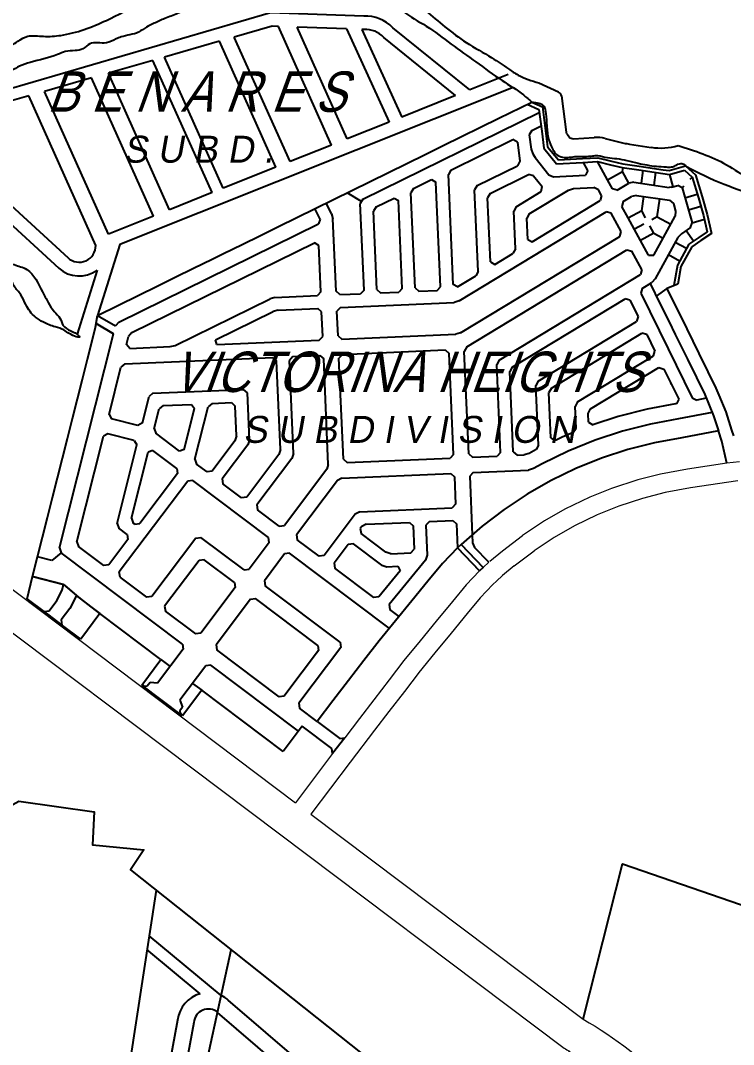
# Model space of a CAD drawing. Header units: inches. Extents: x -1369 to 1198, y -366 to 1398.
# Drawn here: x -518.23 to -503.94, y 935.08 to 955.62 of the extents above; entities that cross this region are included whole.
import ezdxf
from ezdxf.enums import TextEntityAlignment as Align

# ---------------------------------------------------------------- set-up
doc = ezdxf.new("R2010")
doc.units = ezdxf.units.IN
doc.header["$MEASUREMENT"] = 0
doc.layers.add('CREEK_RIVER', color=7, linetype='Continuous')
doc.layers.add('SUBLOTS', color=1, linetype='Continuous')
doc.layers.add('ROAD', color=8, linetype='Continuous', lineweight=20)
doc.layers.add('SUBDIVIDION', color=8, linetype='Continuous', lineweight=25)
doc.styles.add('LOT_NO', font='ARIALN.TTF', dxfattribs={"width": 1.5, "height": 1})
doc.styles.add('PX-0', font='leroy')

msp = doc.modelspace()

# ---------------------------------------------------------------- linework, layer by layer
at = {"layer": 'CREEK_RIVER', "color": 8}
for p, q in [((-507.8391, 954.3722), (-507.4452, 954.1898)), ((-507.3868, 954.1105), (-507.2903, 953.3854)), ((-507.2685, 953.3347), (-507.2328, 953.2904)), ((-507.1475, 953.2525), (-506.7325, 953.2761)), ((-506.5094, 953.256), (-506.1343, 953.1656)), ((-506.0218, 953.1438), (-505.5869, 953.0795))]:
    msp.add_line(p, q, dxfattribs=at)
for centre, radius, start, end in [((-507.4881, 954.097), 0.1022, 7.58083, 65.14776), ((-507.189, 953.3989), 0.1022, 187.58083, 218.89268), ((-507.1533, 953.3546), 0.1022, 218.89268, 273.25391), ((-506.689, 952.5107), 0.7666, 76.44824, 93.25391), ((-505.8349, 954.4078), 1.2777, 256.44824, 261.58998), ((-505.4001, 954.3435), 1.2777, 261.58998, 285.94887)]:
    msp.add_arc(centre, radius, start, end, dxfattribs=at)
for points in [[(-526.9173, 953.913), (-526.3932, 954.0937), (-526.0798, 954.1133), (-525.4922, 954.2698), (-525.2963, 954.309), (-524.983, 954.3873), (-524.8263, 954.4656), (-524.2191, 954.72), (-523.9448, 954.8374), (-523.651, 954.9549), (-523.3181, 955.0332), (-523.0634, 955.0919), (-522.8284, 955.1506), (-522.515, 955.1506), (-522.182, 955.1506), (-521.9078, 955.1114), (-521.614, 955.0332), (-521.2223, 954.9744), (-520.7718, 954.9549), (-520.3017, 954.9549), (-520.145, 955.0527), (-519.4203, 954.9744), (-518.9306, 954.9744), (-518.578, 955.0332), (-518.2842, 955.2093), (-518.0883, 955.3072), (-517.7749, 955.3072), (-517.4224, 955.3267), (-516.5118, 955.6264), (-515.8263, 955.9591), (-515.4541, 956.0766), (-515.082, 956.1353), (-514.8665, 956.2527), (-514.5531, 956.3702), (-514.3964, 956.468), (-514.2397, 956.5463), (-514.0047, 956.6246), (-513.8088, 956.7029), (-513.515, 956.7029), (-513.3583, 956.7225), (-512.8674, 957.0248)], [(-512.567, 956.8637), (-511.8385, 956.7551), (-511.2301, 956.6446), (-511.0365, 956.5202), (-510.7047, 956.2853), (-510.1101, 955.8155), (-509.7229, 955.4977), (-509.2943, 955.18), (-508.7827, 954.876), (-508.4508, 954.6549), (-508.2572, 954.5305), (-507.8391, 954.3722)], [(-513.0797, 956.491), (-513.3975, 956.2723), (-513.7305, 956.1744), (-514.1026, 956.1549), (-514.2985, 956.1157), (-514.4944, 955.9787), (-514.7098, 955.92), (-515.082, 955.7634), (-515.3366, 955.6656), (-515.5521, 955.5677), (-515.7088, 955.4894), (-515.8655, 955.3915), (-516.218, 955.2937), (-516.316, 955.2545), (-516.5118, 955.1762), (-516.8448, 955.1567), (-516.9819, 955.0588), (-517.1386, 955.0197), (-517.3345, 955.0001), (-517.4912, 954.9414), (-518.0396, 954.7848), (-518.2551, 954.7065), (-518.4118, 954.6282), (-518.588, 954.6086), (-518.8818, 954.5891), (-519.1169, 954.5499), (-519.4499, 954.5303), (-519.6262, 954.5303), (-519.822, 954.5303), (-519.9591, 954.5303), (-520.1942, 954.5303), (-520.4292, 954.5108), (-520.6643, 954.5108), (-520.8601, 954.4912), (-521.0364, 954.4912), (-521.3106, 954.4912), (-521.4477, 954.4912), (-521.6436, 954.4912), (-521.8199, 954.5499), (-521.9766, 954.6478), (-522.0745, 954.6478), (-522.3487, 954.6869), (-522.8871, 954.7396), (-523.1026, 954.7004), (-523.416, 954.6026), (-523.6902, 954.5047), (-523.8077, 954.4068), (-523.9253, 954.3286), (-524.1211, 954.2503), (-524.3562, 954.172), (-524.5325, 954.1133), (-524.8263, 953.9958), (-525.0613, 953.898), (-525.2768, 953.8001), (-525.4922, 953.7805), (-525.786, 953.7218), (-525.9231, 953.6631), (-526.1386, 953.7022), (-526.2561, 953.6044), (-526.2169, 953.5065), (-526.0211, 953.4478), (-525.7077, 953.4478), (-525.2768, 953.4674), (-524.9634, 953.4869), (-524.7871, 953.4869), (-524.3953, 953.4478), (-524.1407, 953.4478), (-523.9448, 953.5261), (-523.5531, 953.4478), (-523.3181, 953.4282), (-522.9459, 953.4282), (-522.6325, 953.5261), (-522.2995, 953.6239), (-521.9861, 953.6631), (-521.6923, 953.6435), (-521.4965, 953.5848), (-521.281, 953.4869), (-520.9872, 953.3108), (-520.9089, 953.1738), (-520.7913, 952.9976), (-520.5563, 952.6649), (-520.3996, 952.5083), (-520.1646, 952.293), (-519.9295, 952.1169), (-519.6357, 951.9016), (-519.4398, 951.7841), (-519.244, 951.6667), (-518.9893, 951.3927), (-518.9502, 951.1187), (-518.7543, 950.9229), (-518.578, 950.8251), (-518.3626, 950.7272), (-518.1079, 950.6294), (-517.7945, 950.1792), (-517.677, 949.9639), (-517.5595, 949.7877), (-517.442, 949.6507), (-517.3832, 949.5137), (-517.2265, 949.3963), (-517.109, 949.3376), (-517.0502, 949.2789), (-517.2461, 949.3376), (-517.3636, 949.4159), (-517.5399, 949.4746), (-517.7749, 949.5724), (-517.9316, 949.6703), (-518.1275, 949.9247), (-518.2254, 950.1205), (-518.3626, 950.2966), (-518.4409, 950.4336), (-518.5976, 950.5706), (-518.8914, 950.7664), (-519.0481, 950.9034), (-519.3615, 951.2557), (-519.4203, 951.3927), (-519.4986, 951.4905), (-519.8316, 951.7058), (-520.2821, 951.882), (-520.5563, 951.9994), (-520.9284, 952.5083), (-521.0264, 952.6845), (-521.2418, 952.9389), (-521.3985, 953.1346), (-521.5944, 953.2716), (-521.7707, 953.2716), (-522.0253, 953.2716), (-522.2016, 953.2716), (-522.4171, 953.2521), (-522.7892, 953.2716), (-522.9459, 953.2716), (-523.1614, 953.2521), (-523.3572, 953.1933), (-523.5923, 953.1542), (-523.9448, 953.1346), (-524.1211, 953.0563), (-524.2582, 953.0368), (-524.3953, 953.0368), (-524.5716, 953.0563), (-524.7675, 953.0759), (-524.9438, 953.0759), (-525.0809, 953.0955), (-525.2572, 953.1151), (-525.3943, 953.1346), (-525.5314, 953.1542), (-525.7468, 953.1738), (-525.8252, 953.1738), (-526.0406, 953.1738), (-526.2093, 953.0374)], [(-513.0797, 956.491), (-512.3501, 956.5202), (-511.5343, 956.4511), (-511.0642, 956.2853), (-510.5664, 955.8155), (-510.0963, 955.5116), (-509.5985, 955.1523), (-509.1007, 954.7931), (-508.5753, 954.42), (-508.1466, 954.1298), (-507.9829, 953.9882)], [(-507.9829, 953.9882), (-507.74, 953.9044), (-507.6996, 953.7563), (-507.6794, 953.5139), (-507.6457, 953.2446), (-507.5581, 953.0359), (-507.484, 952.9349), (-507.3627, 952.881), (-507.2279, 952.881), (-507.0797, 952.8945), (-506.9247, 952.8945), (-506.763, 952.9079), (-506.6552, 952.9147), (-506.4666, 952.8743), (-506.2779, 952.8541), (-506.0758, 952.8137), (-505.8467, 952.7598), (-505.6715, 952.7261), (-505.4828, 952.6992), (-505.2874, 952.6857), (-505.1797, 952.6857), (-505.0988, 952.7127), (-505.0516, 952.7396), (-504.991, 952.7531), (-504.9169, 952.7329), (-504.9021, 952.7051)], [(-505.049, 953.1149), (-504.0775, 952.7302), (-503.6126, 952.4609), (-503.3161, 952.3464), (-503.0264, 952.1579), (-502.8175, 951.9896), (-502.5615, 951.8078), (-502.2516, 951.5116), (-502.0696, 951.2826), (-501.4803, 950.4266), (-500.9855, 949.903), (-500.4179, 949.2632), (-499.9376, 948.6669), (-499.4428, 947.9979), (-498.4386, 947.0381), (-497.8128, 946.5146), (-497.1142, 946.0346), (-495.9353, 945.7874), (-495.2368, 945.7292), (-494.5382, 945.6856), (-493.7377, 945.4093), (-493.1847, 945.2348), (-492.9955, 945.1621), (-491.9798, 945.2279), (-491.354, 945.4896), (-490.4226, 945.7369), (-489.7822, 945.6932), (-489.1709, 945.4024), (-488.5306, 944.9952), (-487.7301, 944.428), (-486.5949, 943.5991), (-484.7612, 942.3047), (-484.2227, 941.8685), (-483.8734, 941.5485), (-483.5241, 941.374), (-483.1457, 941.2867), (-482.6588, 941.1928), (-482.1639, 940.931), (-481.6837, 940.8001), (-481.2325, 940.7274), (-480.6504, 940.582), (-479.9809, 940.3929), (-479.4133, 940.262), (-478.9912, 940.1457), (-478.0889, 939.7821), (-477.2448, 939.4767), (-475.9495, 938.9968), (-474.9307, 938.6187), (-474.0721, 938.3569), (-472.6079, 937.8255), (-472.0112, 937.4474), (-471.2689, 936.9238), (-470.6868, 936.6184), (-469.8281, 936.1094), (-469.2751, 935.7749), (-468.8967, 935.4841), (-468.693, 935.1496), (-468.2273, 935.2805), (-467.7906, 935.4841), (-466.7137, 936.2403), (-465.9569, 936.7929), (-465.593, 937.3746), (-465.4766, 938.1454), (-465.4475, 938.4654), (-464.7104, 939.037), (-464.3175, 939.226), (-463.779, 939.3133), (-463.0367, 939.4878), (-462.3673, 939.7059), (-461.7123, 939.8659), (-460.7227, 939.9968), (-460.0387, 940.0986), (-459.4565, 939.7496), (-459.1509, 939.4296), (-458.4523, 939.0806), (-457.6373, 938.6152), (-456.9242, 938.0917), (-456.3129, 937.7717), (-455.9054, 937.4518), (-455.5561, 937.4372), (-455.1341, 937.3645), (-454.8139, 937.4227), (-454.5228, 937.4809), (-454.1187, 937.4618), (-453.6384, 937.8835), (-452.9835, 938.3925), (-452.445, 938.6543), (-451.5136, 938.9306), (-450.6549, 939.1051), (-449.8254, 939.1633), (-448.8066, 938.9306), (-448.1953, 938.8433), (-447.4094, 938.7125), (-446.3179, 938.6834), (-445.5757, 938.7125), (-444.979, 938.7852), (-444.6588, 938.8142), (-444.1203, 938.7561), (-443.8875, 938.7125)], [(-504.9021, 952.7051), (-504.1273, 952.3395), (-503.3806, 952.0355), (-502.8275, 951.5933), (-501.9564, 950.6123), (-501.6522, 950.0873), (-500.781, 949.0648), (-500.1865, 948.2496), (-499.4196, 947.2894), (-498.9357, 946.8887), (-498.4379, 946.4189), (-498.0093, 946.0873), (-497.5253, 945.8801), (-497.0552, 945.6175), (-496.6542, 945.4656), (-495.8107, 945.1754), (-495.2299, 945.2307), (-494.8981, 945.2721), (-494.5386, 945.1892), (-493.9717, 945.1201), (-493.7089, 945.0096), (-493.3218, 944.7885), (-493.0452, 944.7194), (-492.4506, 944.7056), (-491.8008, 944.9267), (-491.3445, 945.1616), (-490.7084, 945.3274), (-490.2245, 945.3689), (-489.8511, 945.3412), (-489.5469, 945.2583), (-489.3118, 945.1478)]]:
    msp.add_spline(points, degree=3, dxfattribs=at)
at = {"layer": 'ROAD', "color": 8}
for p, q in [((-504.8564, 946.6236), (-505.4017, 946.5226)), ((-504.0679, 946.7437), (-504.8564, 946.6236)), ((-503.8134, 946.7719), (-504.0679, 946.7437)), ((-505.4017, 946.5226), (-505.8559, 946.4065)), ((-506.3827, 946.2339), (-506.8171, 946.0584)), ((-505.8559, 946.4065), (-506.3827, 946.2339)), ((-504.7987, 946.2447), (-505.3067, 946.1513)), ((-503.8514, 946.3889), (-504.7987, 946.2447)), ((-506.8171, 946.0584), (-507.3161, 945.8169)), ((-505.761, 946.0351), (-506.2391, 945.8785)), ((-505.3067, 946.1513), (-505.761, 946.0351)), ((-507.3161, 945.8169), (-507.7234, 945.5852)), ((-506.2391, 945.8785), (-506.6735, 945.703)), ((-506.6735, 945.703), (-507.1266, 945.4838)), ((-507.7234, 945.5852), (-508.1683, 945.2914)), ((-507.1266, 945.4838), (-507.5338, 945.2521)), ((-508.5715, 944.9852), (-508.1683, 945.2914)), ((-507.5338, 945.2521), (-507.9365, 944.9861)), ((-508.8248, 944.7746), (-508.5715, 944.9852)), ((-508.3329, 944.685), (-507.9365, 944.9861)), ((-509.0303, 944.5787), (-509.2949, 944.3029)), ((-508.9564, 944.6492), (-509.0303, 944.5787)), ((-508.9564, 944.6492), (-508.8454, 944.755)), ((-508.3329, 944.685), (-508.5697, 944.4882)), ((-508.6919, 944.3717), (-508.7596, 944.3072)), ((-508.5697, 944.4882), (-508.6919, 944.3717)), ((-509.2949, 944.3029), (-509.5716, 943.9669)), ((-508.7596, 944.3072), (-509.0183, 944.0375)), ((-509.5716, 943.9669), (-509.8959, 943.5719)), ((-509.0183, 944.0375), (-509.2757, 943.7233)), ((-509.8959, 943.5719), (-510.22, 943.1771)), ((-509.2753, 943.7237), (-509.5996, 943.3287)), ((-510.22, 943.1771), (-510.5438, 942.7824)), ((-509.5996, 943.3287), (-509.9237, 942.9339)), ((-509.9236, 942.934), (-510.2475, 942.5392)), ((-510.5438, 942.7824), (-510.8397, 942.3963)), ((-510.2396, 942.5492), (-510.5354, 942.1631)), ((-510.8399, 942.3959), (-511.1509, 941.9905)), ((-510.5358, 942.1626), (-510.8468, 941.7572)), ((-511.1509, 941.9905), (-511.4364, 941.6185)), ((-510.8468, 941.7572), (-511.1323, 941.3852)), ((-511.4364, 941.6185), (-511.7321, 941.2335)), ((-511.1324, 941.385), (-511.6248, 940.7439)), ((-511.9751, 940.9159), (-512.7186, 939.9288)), ((-511.6248, 940.7439), (-512.4125, 939.6982))]:
    msp.add_line(p, q, dxfattribs=at)
msp.add_lwpolyline([(-519.5555, 945.1086), (-519.4719, 945.0156), (-512.7186, 939.9288)], dxfattribs=at)
for points in [[(-519.9429, 944.5017), (-507.3324, 935.003, -0.0044917), (-507.2268, 934.9429, -0.0044917)], [(-512.4125, 939.6982), (-506.9521, 935.5852, -0.1505953), (-503.9358, 932.393, -0.1505953)]]:
    msp.add_lwpolyline(points, format="xyb", dxfattribs=at)
at = {"layer": 'SUBDIVIDION', "color": 8}
for p, q in [((-513.1896, 955.5086), (-513.9482, 955.2916)), ((-513.0601, 955.504), (-513.1896, 955.5086)), ((-511.9955, 953.1256), (-513.0601, 955.504)), ((-511.6846, 953.2497), (-512.6877, 955.4906)), ((-511.6981, 955.4552), (-512.6877, 955.4906)), ((-511.6981, 955.4552), (-510.8434, 953.5855)), ((-512.8295, 952.7926), (-513.9482, 955.2916)), ((-511.3475, 955.4426), (-511.3892, 955.4441)), ((-511.3892, 955.4441), (-510.5864, 953.688)), ((-509.5082, 954.1184), (-510.9503, 955.2822)), ((-514.245, 955.2066), (-515.3458, 954.8917)), ((-513.1136, 952.6792), (-514.245, 955.2066)), ((-514.1671, 952.2587), (-515.3458, 954.8917)), ((-515.5783, 954.8251), (-516.4714, 954.5696)), ((-514.3897, 952.1699), (-515.5783, 954.8251)), ((-516.8099, 954.4727), (-517.7539, 954.2026)), ((-515.5684, 951.6993), (-516.8099, 954.4727)), ((-515.2444, 951.8287), (-516.4714, 954.5696)), ((-518.0694, 954.1124), (-519.8154, 953.6128)), ((-516.7257, 951.1106), (-518.0694, 954.1124)), ((-516.4719, 951.3387), (-517.7539, 954.2026)), ((-508.6398, 953.6655), (-507.9829, 953.9882)), ((-508.0713, 953.9447), (-507.8403, 953.8377)), ((-507.9829, 953.9882), (-507.7699, 953.8896)), ((-507.8403, 953.8377), (-507.7824, 953.4024)), ((-507.7699, 953.8896), (-507.7064, 953.4125)), ((-511.3675, 952.0392), (-507.8324, 953.778)), ((-509.0067, 953.485), (-508.6398, 953.6655)), ((-509.3888, 953.2972), (-509.0067, 953.485)), ((-507.9828, 953.4192), (-508.031, 953.3291)), ((-507.9828, 953.4192), (-507.7968, 953.5107)), ((-507.7824, 953.4024), (-507.7369, 953.0606)), ((-507.7064, 953.4125), (-507.6638, 953.092)), ((-509.7557, 953.1168), (-509.3888, 953.2972)), ((-509.6023, 952.6226), (-508.3599, 953.2338)), ((-508.2697, 953.1856), (-508.3599, 953.2338)), ((-508.031, 953.3291), (-507.9929, 953.0423)), ((-510.1226, 952.9363), (-509.7557, 953.1168)), ((-508.2697, 953.1856), (-508.2185, 952.8002)), ((-507.9929, 953.0423), (-507.9591, 952.9459)), ((-507.7369, 953.0606), (-507.4841, 952.7471)), ((-507.6638, 953.092), (-507.4491, 952.8259)), ((-510.4894, 952.7559), (-510.1226, 952.9363)), ((-508.2185, 952.8002), (-508.2667, 952.71)), ((-507.9591, 952.9459), (-507.9156, 952.8737)), ((-507.9156, 952.8737), (-507.6371, 952.5284)), ((-507.4491, 952.8259), (-506.9643, 952.8534)), ((-506.9643, 952.8534), (-506.6566, 952.8709)), ((-506.96, 952.7769), (-506.6635, 952.7937)), ((-506.6635, 952.7937), (-506.4013, 952.7305)), ((-506.4641, 952.4253), (-506.6635, 952.7937)), ((-506.6566, 952.8709), (-506.3833, 952.805)), ((-506.3833, 952.805), (-506.1543, 952.75)), ((-510.8563, 952.5754), (-510.4894, 952.7559)), ((-509.6023, 952.6226), (-509.6545, 952.5347)), ((-509.0772, 952.3114), (-508.2667, 952.71)), ((-507.4841, 952.7471), (-506.96, 952.7769)), ((-506.8575, 952.6125), (-506.9477, 952.7776)), ((-506.8575, 952.6125), (-506.9072, 952.5231)), ((-506.4641, 952.4253), (-506.1604, 952.5913)), ((-506.4013, 952.7305), (-506.1689, 952.6747)), ((-506.1689, 952.6747), (-505.8368, 952.6256)), ((-506.1604, 952.5913), (-506.1485, 952.6717)), ((-506.0344, 952.3606), (-506.1604, 952.5913)), ((-506.1543, 952.75), (-505.8256, 952.7014)), ((-505.8368, 952.6256), (-505.3564, 952.5547)), ((-505.8256, 952.7014), (-505.3452, 952.6305)), ((-505.7825, 952.3583), (-505.745, 952.612)), ((-505.3452, 952.6305), (-505.2252, 952.6127)), ((-505.2252, 952.6127), (-504.9021, 952.7051)), ((-505.2201, 952.5345), (-504.9209, 952.62)), ((-504.9209, 952.62), (-504.7638, 952.4839)), ((-504.9021, 952.7051), (-504.6966, 952.527)), ((-511.59, 952.2145), (-511.2232, 952.395)), ((-511.2232, 952.395), (-510.8563, 952.5754)), ((-510.3536, 952.2531), (-509.9914, 952.4313)), ((-509.9914, 952.4313), (-509.9035, 952.3792)), ((-509.8122, 950.2835), (-509.9035, 952.3792)), ((-509.5583, 950.3269), (-509.6545, 952.5347)), ((-508.8146, 952.1557), (-508.0501, 952.5318)), ((-507.9503, 952.5097), (-508.0501, 952.5318)), ((-507.9503, 952.5097), (-507.7744, 952.2916)), ((-507.6371, 952.5284), (-507.5436, 952.487)), ((-507.5436, 952.487), (-506.9072, 952.5231)), ((-506.3657, 952.2453), (-506.4641, 952.4253)), ((-505.9324, 952.3809), (-506.0326, 952.3607)), ((-505.9324, 952.3809), (-505.2293, 952.2766)), ((-505.5297, 952.321), (-505.4922, 952.5747)), ((-505.3564, 952.5547), (-505.2201, 952.5345)), ((-505.2218, 952.5344), (-505.1548, 952.2867)), ((-504.8045, 952.4419), (-504.7656, 952.4838)), ((-504.7638, 952.4839), (-504.6412, 952.064)), ((-504.6966, 952.527), (-504.5676, 952.0855)), ((-511.9569, 952.0341), (-511.59, 952.2145)), ((-511.3935, 951.9953), (-511.6861, 952.1673)), ((-510.3536, 952.2531), (-510.4057, 952.1652)), ((-509.0772, 952.3114), (-509.1293, 952.2234)), ((-509.0581, 950.5881), (-509.1293, 952.2234)), ((-508.2951, 951.886), (-507.792, 952.1909)), ((-508.0332, 951.7459), (-507.2457, 952.2232)), ((-507.792, 952.1909), (-507.7744, 952.2916)), ((-507.2457, 952.2232), (-507.1481, 952.2535)), ((-507.1481, 952.2535), (-506.7364, 952.2769)), ((-506.6471, 952.2273), (-506.7364, 952.2769)), ((-506.5829, 952.1099), (-506.6471, 952.2273)), ((-506.267, 952.2187), (-506.3657, 952.2453)), ((-506.267, 952.2187), (-506.0326, 952.3607)), ((-505.1783, 952.28), (-505.2293, 952.2766)), ((-505.1783, 952.28), (-505.0565, 952.3148)), ((-504.967, 952.2654), (-505.0565, 952.3148)), ((-504.9687, 952.2653), (-504.9298, 952.3072)), ((-504.967, 952.2654), (-504.7626, 951.5658)), ((-512.3238, 951.8536), (-511.9569, 952.0341)), ((-511.9944, 951.7459), (-512.1012, 951.9631)), ((-511.3675, 952.0392), (-511.4196, 951.9513)), ((-511.1049, 951.8836), (-510.7427, 952.0618)), ((-510.7427, 952.0618), (-510.6547, 952.0096)), ((-510.5781, 950.2502), (-510.6547, 952.0096)), ((-510.3228, 950.2613), (-510.4057, 952.1652)), ((-508.8146, 952.1557), (-508.8668, 952.0678)), ((-508.8107, 950.78), (-508.8668, 952.0678)), ((-507.9729, 951.1849), (-506.6095, 952.0112)), ((-506.5829, 952.1099), (-506.6095, 952.0112)), ((-506.1472, 951.9925), (-506.1738, 951.8938)), ((-506.1472, 951.9925), (-505.979, 952.0944)), ((-505.8788, 952.1146), (-505.979, 952.0944)), ((-505.8788, 952.1146), (-505.2179, 952.0166)), ((-505.7783, 951.8063), (-505.7358, 952.0931)), ((-505.4644, 951.6866), (-505.4112, 952.0449)), ((-505.2179, 952.0166), (-505.1409, 951.9494)), ((-504.9114, 952.0691), (-504.6638, 952.1414)), ((-504.6412, 952.064), (-504.5382, 951.7113)), ((-504.5676, 952.0855), (-504.4639, 951.7304)), ((-512.6907, 951.6732), (-512.3238, 951.8536)), ((-512.2271, 951.64), (-512.3305, 951.8503)), ((-511.344, 950.2168), (-511.4196, 951.9513)), ((-511.1049, 951.8836), (-511.157, 951.7957)), ((-511.0887, 950.2279), (-511.157, 951.7957)), ((-509.44, 949.997), (-506.4896, 951.785)), ((-508.2951, 951.886), (-508.3433, 951.7959)), ((-508.3105, 951.0412), (-508.3433, 951.7959)), ((-506.3909, 951.7584), (-506.4896, 951.785)), ((-506.1905, 951.3915), (-506.3909, 951.7584)), ((-506.0487, 951.6648), (-506.1738, 951.8938)), ((-505.7783, 951.8063), (-506.0475, 951.6593)), ((-505.6999, 951.6628), (-505.7783, 951.8063)), ((-505.1409, 951.9494), (-505.0967, 951.7981)), ((-505.0967, 951.7981), (-505.1078, 951.6965)), ((-504.8397, 951.8238), (-504.5922, 951.8961)), ((-513.0575, 951.4927), (-512.6907, 951.6732)), ((-512.2271, 951.64), (-512.26, 951.5432)), ((-511.9944, 951.7459), (-511.969, 951.6469)), ((-511.9057, 950.1923), (-511.969, 951.6469)), ((-508.0332, 951.7459), (-508.0814, 951.6558)), ((-508.063, 951.2331), (-508.0814, 951.6558)), ((-505.841, 951.2845), (-506.0487, 951.6648)), ((-505.4644, 951.6866), (-505.5751, 951.6261)), ((-505.5367, 950.9145), (-505.1078, 951.6965)), ((-505.4644, 951.6866), (-505.1957, 951.5392)), ((-504.7971, 951.4692), (-504.7626, 951.5658)), ((-504.7642, 951.5653), (-504.5214, 951.6362)), ((-504.5382, 951.7113), (-504.4653, 951.3857)), ((-504.4639, 951.7304), (-504.3791, 951.3515)), ((-516.2631, 949.5748), (-512.26, 951.5432)), ((-513.4244, 951.3123), (-513.0575, 951.4927)), ((-506.2171, 951.2928), (-506.1905, 951.3915)), ((-505.7366, 951.5379), (-505.9236, 951.4358)), ((-505.5334, 951.3577), (-505.8025, 951.2107)), ((-505.5334, 951.3577), (-505.6118, 951.5013)), ((-505.5334, 951.3577), (-505.3491, 951.2566)), ((-504.7971, 951.4692), (-504.9822, 951.344)), ((-504.8831, 951.4111), (-504.7389, 951.2006)), ((-504.4653, 951.3857), (-504.6338, 951.2717)), ((-504.3791, 951.3515), (-504.5908, 951.2082)), ((-516.0004, 949.3622), (-512.3405, 951.1619)), ((-513.7913, 951.1318), (-513.4244, 951.3123)), ((-512.2526, 951.1098), (-512.3405, 951.1619)), ((-509.4081, 949.3589), (-506.2171, 951.2928)), ((-508.063, 951.2331), (-507.9729, 951.1849)), ((-505.6389, 950.9146), (-505.841, 951.2845)), ((-505.0511, 951.2685), (-505.5054, 950.4403)), ((-504.8806, 951.0479), (-505.106, 951.1715)), ((-504.9822, 951.344), (-505.0511, 951.2685)), ((-504.6338, 951.2717), (-504.831, 951.1383)), ((-504.5908, 951.2082), (-504.7727, 951.0852)), ((-514.3916, 950.8369), (-514.1622, 950.9497)), ((-514.1622, 950.9497), (-513.7913, 951.1318)), ((-512.2121, 950.179), (-512.2526, 951.1098)), ((-509.287, 949.0737), (-506.0727, 951.0217)), ((-508.7205, 950.7318), (-508.3587, 950.9511)), ((-508.3105, 951.0412), (-508.3587, 950.9511)), ((-506.0727, 951.0217), (-505.974, 950.9951)), ((-505.7735, 950.6282), (-505.974, 950.9951)), ((-504.831, 951.1383), (-505.063, 950.7154)), ((-504.7727, 951.0852), (-504.9897, 950.6895)), ((-514.7622, 950.6547), (-514.3916, 950.8369)), ((-508.8107, 950.78), (-508.7205, 950.7318)), ((-505.6389, 950.9146), (-505.5367, 950.9145)), ((-505.0182, 950.797), (-505.2423, 950.9199)), ((-515.1291, 950.4743), (-514.7622, 950.6547)), ((-509.0581, 950.5881), (-509.1063, 950.498)), ((-508.6361, 948.8108), (-505.8001, 950.5295)), ((-505.7735, 950.6282), (-505.8001, 950.5295)), ((-505.063, 950.7154), (-505.1365, 950.3078)), ((-504.9897, 950.6895), (-505.0519, 950.3366)), ((-515.4959, 950.2938), (-515.1291, 950.4743)), ((-509.4682, 950.2787), (-509.5583, 950.3269)), ((-509.4682, 950.2787), (-509.1063, 950.498)), ((-505.7684, 950.2499), (-505.5761, 950.3664)), ((-505.6083, 950.347), (-505.4125, 949.9487)), ((-505.5054, 950.4403), (-505.5761, 950.3664)), ((-505.0519, 950.3366), (-505.2747, 950.2494)), ((-516.6892, 949.707), (-515.8628, 950.1134)), ((-515.8628, 950.1134), (-515.4959, 950.2938)), ((-512.2121, 950.179), (-512.2811, 950.1036)), ((-511.8303, 950.1233), (-511.9057, 950.1923)), ((-511.8303, 950.1233), (-511.4131, 950.1415)), ((-511.344, 950.2168), (-511.4131, 950.1415)), ((-511.0887, 950.2279), (-511.0134, 950.1589)), ((-511.0134, 950.1589), (-510.6472, 950.1748)), ((-510.5781, 950.2502), (-510.6472, 950.1748)), ((-510.3228, 950.2613), (-510.2475, 950.1922)), ((-510.2475, 950.1922), (-509.8813, 950.2082)), ((-509.8813, 950.2082), (-509.8122, 950.2835)), ((-505.7684, 950.2499), (-505.7971, 950.1518)), ((-505.7971, 950.1518), (-505.2493, 949.0371)), ((-505.2747, 950.2494), (-505.4847, 950.0956)), ((-505.2747, 950.2494), (-504.8745, 949.435)), ((-515.1333, 949.1052), (-513.2295, 950.0413)), ((-513.1305, 950.0667), (-513.2295, 950.0413)), ((-513.1305, 950.0667), (-513.2295, 950.0413)), ((-513.1305, 950.0667), (-512.2811, 950.1036)), ((-511.8192, 949.868), (-509.5378, 949.9673)), ((-509.44, 949.997), (-509.5378, 949.9673)), ((-508.3742, 948.6707), (-506.1118, 950.0418)), ((-506.0137, 950.0131), (-506.1118, 950.0418)), ((-506.0137, 950.0131), (-505.8513, 949.6827)), ((-505.4125, 949.9487), (-505.2354, 949.5883)), ((-516.7279, 949.4743), (-516.6892, 949.707)), ((-516.6892, 949.707), (-516.3274, 949.4953)), ((-514.3214, 949.2197), (-513.1648, 949.7884)), ((-513.0658, 949.8137), (-513.1648, 949.7884)), ((-513.0658, 949.8137), (-513.1648, 949.7884)), ((-513.0658, 949.8137), (-512.27, 949.8483)), ((-512.1947, 949.7793), (-512.27, 949.8483)), ((-512.1731, 949.2854), (-512.1947, 949.7793)), ((-511.8192, 949.868), (-511.8883, 949.7926)), ((-511.8668, 949.2988), (-511.8883, 949.7926)), ((-516.7162, 949.5451), (-516.3664, 949.3405)), ((-516.3664, 949.3405), (-516.7162, 949.5451)), ((-516.2631, 949.5748), (-516.3274, 949.4953)), ((-507.8504, 948.3905), (-505.88, 949.5846)), ((-505.8513, 949.6827), (-505.88, 949.5846)), ((-505.2354, 949.5883), (-505.1043, 949.3215)), ((-517.4495, 945.0415), (-516.3664, 949.3405)), ((-516.7903, 949.2266), (-516.7279, 949.4743)), ((-516.0004, 949.3622), (-516.0647, 949.2828)), ((-511.8668, 949.2988), (-511.7914, 949.2297)), ((-511.7914, 949.2297), (-509.506, 949.3293)), ((-509.4081, 949.3589), (-509.506, 949.3293)), ((-509.4081, 949.3589), (-509.506, 949.3293)), ((-507.5885, 948.2504), (-505.7723, 949.3511)), ((-505.6742, 949.3224), (-505.7723, 949.3511)), ((-505.6742, 949.3224), (-505.5119, 948.992)), ((-505.1043, 949.3215), (-504.8624, 948.8294)), ((-504.8745, 949.435), (-504.6326, 948.9429)), ((-516.8913, 948.8262), (-516.7903, 949.2266)), ((-516.1048, 949.1239), (-516.0647, 949.2828)), ((-516.0402, 949.0447), (-516.1048, 949.1239)), ((-515.2323, 949.0799), (-515.1333, 949.1052)), ((-514.296, 949.1206), (-514.3214, 949.2197)), ((-514.296, 949.1206), (-512.2422, 949.2101)), ((-512.2422, 949.2101), (-512.1731, 949.2854)), ((-516.0402, 949.0447), (-515.2323, 949.0799)), ((-512.7738, 948.88), (-512.8428, 948.8046)), ((-512.7738, 948.88), (-512.2289, 948.9037)), ((-512.2289, 948.9037), (-512.1535, 948.8346)), ((-511.7781, 948.9233), (-511.8472, 948.848)), ((-511.7781, 948.9233), (-509.7158, 949.0132)), ((-509.7158, 949.0132), (-509.6405, 948.9441)), ((-509.5522, 946.9184), (-509.6405, 948.9441)), ((-509.287, 949.0737), (-509.3352, 948.9836)), ((-509.2459, 946.9318), (-509.3352, 948.9836)), ((-507.0647, 947.9702), (-505.5406, 948.8939)), ((-505.5406, 948.8939), (-505.5119, 948.992)), ((-505.2493, 949.0371), (-504.7665, 948.0552)), ((-504.6326, 948.9429), (-504.4518, 948.5753)), ((-516.9912, 948.4297), (-516.8913, 948.8262)), ((-516.1402, 948.7334), (-516.2194, 948.6688)), ((-516.1402, 948.7334), (-513.1735, 948.8626)), ((-513.1735, 948.8626), (-513.0981, 948.7935)), ((-513.0207, 947.0156), (-513.0981, 948.7935)), ((-512.7614, 946.9351), (-512.8428, 948.8046)), ((-512.0613, 946.7177), (-512.1535, 948.8346)), ((-511.7589, 946.8223), (-511.8472, 948.848)), ((-508.6361, 948.8108), (-508.6843, 948.7207)), ((-508.6076, 946.9596), (-508.6843, 948.7207)), ((-504.8624, 948.8294), (-504.6817, 948.4618)), ((-516.4588, 947.7185), (-516.2194, 948.6688)), ((-508.3742, 948.6707), (-508.4224, 948.5806)), ((-508.3523, 946.9707), (-508.4224, 948.5806)), ((-506.8029, 947.8301), (-505.4328, 948.6604)), ((-505.4328, 948.6604), (-505.3347, 948.6317)), ((-505.3347, 948.6317), (-505.0364, 948.0249)), ((-504.4518, 948.5753), (-504.2899, 948.2457)), ((-517.0911, 948.0332), (-516.9912, 948.4297)), ((-507.8504, 948.3905), (-507.8986, 948.3004)), ((-507.8465, 947.1039), (-507.8986, 948.3004)), ((-506.3054, 948.4304), (-506.3054, 948.4304)), ((-505.1856, 948.3285), (-505.1915, 948.3398)), ((-505.1856, 948.3285), (-505.1856, 948.3285)), ((-504.6817, 948.4618), (-504.5147, 948.1221)), ((-515.7897, 947.55), (-515.6564, 948.0794)), ((-515.5771, 948.144), (-515.6564, 948.0794)), ((-515.5771, 948.144), (-513.7595, 948.2232)), ((-513.6842, 948.1541), (-513.7595, 948.2232)), ((-513.643, 947.2088), (-513.6842, 948.1541)), ((-507.5885, 948.2504), (-507.6367, 948.1603)), ((-507.5972, 947.2522), (-507.6367, 948.1603)), ((-504.5147, 948.1221), (-504.3368, 947.6918)), ((-504.2899, 948.2457), (-504.2716, 948.201)), ((-504.2716, 948.201), (-504.2332, 948.106)), ((-504.2332, 948.106), (-504.093, 947.7706)), ((-517.1909, 947.6368), (-517.0911, 948.0332)), ((-515.3758, 947.897), (-515.4551, 947.8324)), ((-515.3758, 947.897), (-514.8079, 947.9217)), ((-514.8079, 947.9217), (-514.7433, 947.8425)), ((-514.737, 946.8215), (-514.4715, 947.8752)), ((-514.3923, 947.9398), (-514.4715, 947.8752)), ((-514.3923, 947.9398), (-514.0037, 947.9567)), ((-514.0037, 947.9567), (-513.9284, 947.8877)), ((-513.9023, 947.2893), (-513.9284, 947.8877)), ((-507.0647, 947.9702), (-507.113, 947.8801)), ((-507.0939, 947.4421), (-507.113, 947.8801)), ((-505.0983, 947.9305), (-505.666, 947.8254)), ((-505.0822, 947.9335), (-505.0987, 947.9305)), ((-505.0364, 948.0249), (-505.0822, 947.9335)), ((-504.7665, 948.0552), (-504.6752, 948.0094)), ((-504.4829, 948.0452), (-504.6752, 948.0094)), ((-516.4588, 947.7185), (-516.4064, 947.6308)), ((-515.5546, 947.4374), (-515.4551, 947.8324)), ((-514.9509, 947.0185), (-514.7433, 947.8425)), ((-506.8511, 947.74), (-506.8029, 947.8301)), ((-506.8435, 947.5672), (-506.8511, 947.74)), ((-506.2474, 947.6768), (-506.7595, 947.509)), ((-505.666, 947.8254), (-506.2474, 947.6768)), ((-504.3632, 947.7556), (-505.0425, 947.629)), ((-504.3368, 947.6918), (-504.2395, 947.3887)), ((-504.093, 947.7706), (-503.9738, 947.4016)), ((-517.2908, 947.2403), (-517.1909, 947.6368)), ((-515.8775, 947.4975), (-516.4064, 947.6308)), ((-515.7897, 947.55), (-515.8775, 947.4975)), ((-507.1492, 947.3561), (-507.0939, 947.4421)), ((-506.8435, 947.5672), (-506.7595, 947.509)), ((-505.6, 947.5257), (-506.1616, 947.3822)), ((-505.0421, 947.6291), (-505.6, 947.5257)), ((-517.3907, 946.8438), (-517.2908, 947.2403)), ((-517.1024, 945.164), (-516.569, 947.281)), ((-516.4813, 947.3334), (-516.569, 947.281)), ((-515.9524, 947.2002), (-516.4813, 947.3334)), ((-515.5546, 947.4374), (-515.5206, 947.341)), ((-515.0473, 946.9845), (-515.5206, 947.341)), ((-513.9023, 947.2893), (-513.9326, 947.1917)), ((-507.5972, 947.2522), (-507.5094, 947.1998)), ((-507.3748, 947.2649), (-507.5094, 947.1998)), ((-507.1492, 947.3561), (-507.3748, 947.2649)), ((-506.1616, 947.3822), (-506.7128, 947.2016)), ((-504.9728, 947.2522), (-505.5181, 947.1512)), ((-504.24, 947.3887), (-504.9728, 947.2522)), ((-504.1732, 947.1819), (-504.24, 947.3887)), ((-503.9738, 947.4016), (-503.938, 947.2906)), ((-516.2975, 945.5346), (-515.9, 947.1124)), ((-515.9524, 947.2002), (-515.9, 947.1124)), ((-513.9326, 947.1917), (-514.3922, 946.5816)), ((-513.6733, 947.1112), (-514.1881, 946.4278)), ((-513.643, 947.2088), (-513.6733, 947.1112)), ((-507.8465, 947.1039), (-507.896, 947.0144)), ((-506.7128, 947.2016), (-507.2505, 946.9844)), ((-505.5181, 947.1512), (-506.0549, 947.014)), ((-504.0679, 946.7437), (-504.1732, 947.1819)), ((-517.4906, 946.4473), (-517.3907, 946.8438)), ((-516.0082, 945.6366), (-515.6734, 946.9656)), ((-515.577, 946.9996), (-515.6734, 946.9656)), ((-515.0964, 946.6376), (-515.577, 946.9996)), ((-514.9509, 947.0185), (-515.0473, 946.9845)), ((-513.051, 946.918), (-513.6982, 946.0588)), ((-512.7917, 946.8375), (-513.4941, 945.905)), ((-513.0207, 947.0156), (-513.051, 946.918)), ((-512.7614, 946.9351), (-512.7917, 946.8375)), ((-511.6836, 946.7533), (-509.6213, 946.8431)), ((-509.5522, 946.9184), (-509.6213, 946.8431)), ((-509.2459, 946.9318), (-509.1705, 946.8627)), ((-509.1705, 946.8627), (-508.6767, 946.8842)), ((-508.6076, 946.9596), (-508.6767, 946.8842)), ((-508.3523, 946.9707), (-508.2769, 946.9016)), ((-508.2769, 946.9016), (-508.1316, 946.908)), ((-508.0334, 946.9362), (-508.1316, 946.908)), ((-507.896, 947.0144), (-508.0334, 946.9362)), ((-507.2505, 946.9844), (-507.7725, 946.7319)), ((-506.5817, 946.8414), (-507.0955, 946.6338)), ((-506.0549, 947.014), (-506.5817, 946.8414)), ((-515.0964, 946.6376), (-515.0821, 946.5363)), ((-514.737, 946.8215), (-514.703, 946.7251)), ((-514.4934, 946.5673), (-514.703, 946.7251)), ((-512.0916, 946.6201), (-512.943, 945.4899)), ((-512.0613, 946.7177), (-512.0916, 946.6201)), ((-511.7589, 946.8223), (-511.6836, 946.7533)), ((-507.9461, 946.6331), (-508.0443, 946.6048)), ((-507.7725, 946.7319), (-507.9461, 946.6331)), ((-507.0955, 946.6338), (-507.5945, 946.3923)), ((-517.5905, 946.0509), (-517.4906, 946.4473)), ((-515.0821, 946.5363), (-515.8403, 945.5298)), ((-514.3922, 946.5816), (-514.4934, 946.5673)), ((-514.1881, 946.4278), (-514.1738, 946.3266)), ((-511.7874, 946.4418), (-511.8779, 946.3942)), ((-511.7874, 946.4418), (-509.608, 946.5367)), ((-509.608, 946.5367), (-509.5326, 946.4676)), ((-509.5326, 946.4676), (-509.5091, 945.9227)), ((-509.1572, 946.5563), (-509.2263, 946.481)), ((-509.2263, 946.481), (-509.1755, 945.3054)), ((-509.1572, 946.5563), (-508.0443, 946.6048)), ((-514.878, 946.3826), (-516.2517, 944.5589)), ((-514.7768, 946.3968), (-514.878, 946.3826)), ((-513.2593, 945.2538), (-514.7768, 946.3968)), ((-513.7994, 946.0446), (-514.1738, 946.3266)), ((-511.8779, 946.3942), (-512.698, 945.3054)), ((-507.5945, 946.3923), (-508.076, 946.1184)), ((-517.6904, 945.6544), (-517.5905, 946.0509)), ((-513.6982, 946.0588), (-513.7994, 946.0446)), ((-508.076, 946.1184), (-508.5385, 945.8125)), ((-513.4941, 945.905), (-513.4798, 945.8038)), ((-513.0442, 945.4757), (-513.4798, 945.8038)), ((-511.4322, 945.7666), (-509.5782, 945.8474)), ((-509.5091, 945.9227), (-509.5782, 945.8474)), ((-508.5385, 945.8125), (-508.9797, 945.4767)), ((-517.7902, 945.2579), (-517.6904, 945.6544)), ((-516.0082, 945.6366), (-515.9742, 945.5402)), ((-511.5226, 945.719), (-512.1469, 944.8903)), ((-511.4322, 945.7666), (-511.5226, 945.719)), ((-510.0355, 945.5717), (-509.5672, 945.5921)), ((-509.5672, 945.5921), (-509.4918, 945.523)), ((-516.2975, 945.5346), (-516.2635, 945.4382)), ((-516.0952, 945.3115), (-516.2635, 945.4382)), ((-515.9415, 945.5156), (-515.9742, 945.5402)), ((-515.9415, 945.5156), (-515.8403, 945.5298)), ((-513.0442, 945.4757), (-512.943, 945.4899)), ((-511.3911, 945.469), (-511.42, 945.4305)), ((-511.42, 945.4305), (-511.4058, 945.3293)), ((-511.3006, 945.5166), (-511.3911, 945.469)), ((-511.3006, 945.5166), (-510.4352, 945.5543)), ((-510.4352, 945.5543), (-510.3598, 945.4852)), ((-510.3598, 945.4852), (-510.3396, 945.0169)), ((-510.0355, 945.5717), (-510.1045, 945.4963)), ((-510.1045, 945.4963), (-510.0786, 944.8962)), ((-509.4918, 945.523), (-509.471, 945.0411)), ((-508.9797, 945.4767), (-509.3971, 945.1116)), ((-517.8901, 944.8614), (-517.7902, 945.2579)), ((-516.081, 945.2103), (-516.4635, 944.7025)), ((-516.0952, 945.3115), (-516.081, 945.2103)), ((-514.7168, 945.2374), (-515.5985, 944.0669)), ((-514.7168, 945.2374), (-514.6156, 945.2516)), ((-513.7513, 944.6006), (-514.6156, 945.2516)), ((-513.2451, 945.1526), (-513.2593, 945.2538)), ((-512.698, 945.3054), (-512.6838, 945.2042)), ((-512.2481, 944.876), (-512.6838, 945.2042)), ((-510.908, 944.9543), (-511.4058, 945.3293)), ((-509.1755, 945.3054), (-509.1686, 945.1463)), ((-517.4495, 945.0415), (-517.4154, 944.9451)), ((-517.1024, 945.164), (-517.0684, 945.0676)), ((-516.5647, 944.6882), (-517.0684, 945.0676)), ((-513.2451, 945.1526), (-513.6501, 944.6149)), ((-511.6607, 945.1109), (-511.9428, 944.7365)), ((-511.5595, 945.1252), (-511.6607, 945.1109)), ((-510.9885, 944.695), (-511.5595, 945.1252)), ((-510.4087, 944.9415), (-510.3396, 945.0169)), ((-509.471, 945.0411), (-509.773, 944.7274)), ((-509.3971, 945.1116), (-509.471, 945.0411)), ((-509.0303, 944.5787), (-509.471, 945.0411)), ((-509.471, 945.0411), (-509.0303, 944.5787)), ((-509.3971, 945.1116), (-508.9564, 944.6492)), ((-508.9564, 944.6492), (-509.3971, 945.1116)), ((-509.1686, 945.1463), (-509.1286, 945.0522)), ((-508.8453, 944.755), (-509.1286, 945.0522)), ((-517.99, 944.465), (-517.8901, 944.8614)), ((-517.6033, 944.7882), (-517.8901, 944.8614)), ((-517.4154, 944.9451), (-517.6033, 944.7882)), ((-514.9836, 943.1133), (-517.4154, 944.9451)), ((-514.6539, 944.7901), (-515.3434, 943.8747)), ((-514.5527, 944.8043), (-514.6539, 944.7901)), ((-513.9435, 944.3455), (-514.5527, 944.8043)), ((-512.9389, 944.9219), (-513.3439, 944.3842)), ((-512.8377, 944.9362), (-512.9389, 944.9219)), ((-510.8381, 943.43), (-512.8377, 944.9362)), ((-512.1469, 944.8903), (-512.2481, 944.876)), ((-510.8104, 944.924), (-510.908, 944.9543)), ((-510.111, 944.7992), (-510.8417, 943.909)), ((-510.8104, 944.924), (-510.4087, 944.9415)), ((-510.0786, 944.8962), (-510.111, 944.7992)), ((-516.4635, 944.7025), (-516.5647, 944.6882)), ((-513.7513, 944.6006), (-513.6501, 944.6149)), ((-511.9428, 944.7365), (-511.9285, 944.6353)), ((-511.1495, 944.0485), (-511.9285, 944.6353)), ((-510.619, 944.5831), (-511.048, 944.0606)), ((-510.9885, 944.695), (-510.8909, 944.6647)), ((-510.8909, 944.6647), (-510.6647, 944.6746)), ((-510.6647, 944.6746), (-510.619, 944.5831)), ((-509.773, 944.7274), (-510.0649, 944.372)), ((-508.9564, 944.6492), (-509.0303, 944.5787)), ((-518.1017, 944.0219), (-517.99, 944.465)), ((-517.3706, 944.3088), (-517.99, 944.465)), ((-517.99, 944.465), (-517.3706, 944.3088)), ((-516.2374, 944.4577), (-516.2517, 944.5589)), ((-515.6997, 944.0527), (-516.2374, 944.4577)), ((-513.3439, 944.3842), (-513.3297, 944.283)), ((-510.0649, 944.372), (-510.3892, 943.977)), ((-517.5052, 943.987), (-517.3996, 944.1937)), ((-517.3996, 944.1937), (-517.3706, 944.3088)), ((-517.3706, 944.3088), (-517.1104, 944.0851)), ((-517.3706, 944.3088), (-517.3504, 944.2914)), ((-517.3504, 944.2914), (-517.1104, 944.0851)), ((-513.9293, 944.2442), (-514.6187, 943.3289)), ((-513.9435, 944.3455), (-513.9293, 944.2442)), ((-511.8224, 943.1476), (-513.3297, 944.283)), ((-517.7619, 943.7664), (-518.1017, 944.0219)), ((-517.6607, 943.7805), (-517.5052, 943.987)), ((-517.1104, 944.0851), (-517.2438, 943.824)), ((-516.6422, 943.7228), (-517.1104, 944.0851)), ((-517.1104, 944.0851), (-517.0043, 944.0029)), ((-517.0043, 944.0029), (-516.805, 943.8488)), ((-515.5985, 944.0669), (-515.6997, 944.0527)), ((-513.6231, 944.0136), (-514.3126, 943.0983)), ((-513.6231, 944.0136), (-513.5219, 944.0279)), ((-512.2697, 943.0847), (-513.5219, 944.0279)), ((-511.048, 944.0606), (-511.1495, 944.0485)), ((-510.3892, 943.977), (-510.7135, 943.582)), ((-517.7619, 943.7664), (-517.6607, 943.7805)), ((-517.4014, 943.4948), (-517.7619, 943.7664)), ((-517.7619, 943.7664), (-517.7517, 943.7587)), ((-517.7517, 943.7587), (-517.4014, 943.4948)), ((-517.2438, 943.824), (-517.4155, 943.596)), ((-516.805, 943.8488), (-516.6422, 943.7228)), ((-515.3434, 943.8747), (-515.3291, 943.7735)), ((-514.72, 943.3147), (-515.3291, 943.7735)), ((-510.8417, 943.909), (-510.8296, 943.8075)), ((-510.6434, 943.6673), (-510.8296, 943.8075)), ((-517.4155, 943.596), (-517.4014, 943.4948)), ((-516.6422, 943.7228), (-517.0264, 943.2124)), ((-516.2338, 943.4152), (-516.6422, 943.7228)), ((-510.7135, 943.582), (-511.0441, 943.179)), ((-517.3922, 943.4879), (-517.4014, 943.4948)), ((-517.0264, 943.2124), (-517.3922, 943.4879)), ((-515.8255, 943.1076), (-516.2338, 943.4152)), ((-514.6187, 943.3289), (-514.72, 943.3147)), ((-511.8224, 943.1476), (-511.8081, 943.0464)), ((-511.0441, 943.179), (-511.3464, 942.7845)), ((-515.4172, 942.8001), (-515.8255, 943.1076)), ((-514.9693, 943.0121), (-515.4871, 942.3247)), ((-514.9836, 943.1133), (-514.9693, 943.0121)), ((-514.3126, 943.0983), (-514.2983, 942.9971)), ((-513.0462, 942.0539), (-514.2983, 942.9971)), ((-512.2555, 942.9835), (-512.9116, 942.1125)), ((-511.8081, 943.0464), (-512.6512, 941.9272)), ((-512.2555, 942.9835), (-512.2889, 942.9391)), ((-512.2697, 943.0847), (-512.2555, 942.9835)), ((-515.8016, 942.2896), (-515.4172, 942.8001)), ((-515.4172, 942.8001), (-515.2334, 942.6616)), ((-511.3464, 942.7845), (-511.6574, 942.3791)), ((-514.5203, 942.6739), (-515.0381, 941.9864)), ((-514.4191, 942.6881), (-514.5203, 942.6739)), ((-512.6597, 941.3628), (-514.4191, 942.6881)), ((-515.6353, 942.3403), (-515.6905, 942.2671)), ((-515.4871, 942.3247), (-515.6353, 942.3403)), ((-514.7843, 942.3234), (-514.6005, 942.1849)), ((-511.6574, 942.3791), (-511.9684, 941.9737)), ((-515.3933, 941.9821), (-515.8016, 942.2896)), ((-515.7411, 942.26), (-515.7939, 942.2998)), ((-515.6905, 942.2671), (-515.7411, 942.26)), ((-514.6005, 942.1849), (-514.985, 941.6745)), ((-514.1922, 941.8773), (-514.6005, 942.1849)), ((-512.9116, 942.1125), (-512.945, 942.0681)), ((-514.985, 941.6745), (-515.3933, 941.9821)), ((-515.0381, 941.9864), (-514.9822, 941.8483)), ((-512.945, 942.0681), (-513.0462, 942.0539)), ((-512.6512, 941.9272), (-512.637, 941.826)), ((-511.9684, 941.9737), (-512.2855, 941.5608)), ((-514.9822, 941.8483), (-515.0373, 941.7751)), ((-515.0373, 941.7751), (-515.0302, 941.7245)), ((-514.9773, 941.6847), (-515.0302, 941.7245)), ((-513.7838, 941.5697), (-514.1922, 941.8773)), ((-512.285, 941.5608), (-512.637, 941.826)), ((-513.3755, 941.2622), (-513.7838, 941.5697)), ((-512.2855, 941.5608), (-511.8328, 941.2199)), ((-512.5827, 941.465), (-512.8441, 941.118)), ((-511.9887, 941.0171), (-512.5827, 941.465)), ((-512.9672, 940.9546), (-513.3755, 941.2622)), ((-512.8441, 941.118), (-512.9672, 940.9546)), ((-511.7316, 941.2335), (-511.9751, 940.9159)), ((-511.8328, 941.2199), (-511.7316, 941.2335)), ((-511.9751, 940.9159), (-511.9887, 941.0171)), ((-514.2075, 936.0603), (-515.6548, 937.2589)), ((-514.6282, 936.0973), (-515.6973, 936.9827))]:
    msp.add_line(p, q, dxfattribs=at)
for points in [[(-509.223, 954.2323), (-510.7672, 955.4784, 0.218483), (-511.3509, 955.7106), (-513.2233, 955.7777), (-519.7679, 953.8621), (-520.4718, 954.1165)], [(-520.3297, 953.6878), (-520.1691, 953.3344), (-519.9711, 952.9551), (-517.4679, 950.6578, 0.3567917), (-516.6986, 950.6138, 0.3567917)], [(-519.8154, 953.6128), (-519.8744, 953.3703), (-519.7473, 953.1269), (-517.28, 950.8625, 0.6576248), (-516.7257, 951.1106, -0.6698852)], [(-514.6282, 936.0973, 0.3111178), (-515.0822, 935.5646), (-516.2427, 929.2728), (-521.0011, 930.1604)], [(-507.2268, 934.9429), (-508.2052, 931.3062), (-508.7067, 931.0974), (-508.7385, 931.3834), (-514.0662, 935.969, 0.0685187), (-514.2075, 936.0603, 0.0685187)], [(-506.935, 934.7634), (-507.93, 931.0651), (-508.9847, 930.6259), (-509.0506, 931.2188), (-514.2804, 935.7201, 0.6185314), (-514.7564, 935.5204), (-515.9794, 928.8897), (-523.14, 930.2252)]]:
    msp.add_lwpolyline(points, format="xyb", dxfattribs=at)
for points in [[(-508.4582, 954.5376), (-509.223, 954.2323)], [(-508.3545, 954.2778), (-516.2447, 951.1282), (-516.6892, 949.707)], [(-509.5082, 954.1184), (-510.5864, 953.688)], [(-510.8434, 953.5855), (-511.6846, 953.2497)], [(-511.9955, 953.1256), (-512.8295, 952.7926)], [(-513.1136, 952.6792), (-514.1671, 952.2587)], [(-514.3897, 952.1699), (-515.2444, 951.8287)], [(-515.5684, 951.6993), (-516.4719, 951.3387)], [(-516.6986, 950.6138), (-517.0999, 949.3307)]]:
    msp.add_lwpolyline(points, dxfattribs=at)
msp.add_arc((-511.3121, 954.9584), 0.4855, 41.82718, 94.1866, dxfattribs=at)
at = {"layer": 'SUBLOTS', "color": 8}
for points in [[(-506.9521, 935.5852), (-506.1615, 938.7001), (-502.6138, 937.4791), (-500.84, 943.6238), (-498.9085, 942.4815), (-500.1305, 942.1664), (-500.7611, 938.0699), (-500.0516, 937.9517), (-501.0765, 930.2709), (-499.6574, 930.1133), (-499.6514, 927.0015)], [(-519.4295, 940.2312), (-518.6306, 939.7607), (-518.2656, 939.9596), (-516.756, 939.7441), (-516.7891, 939.0811), (-515.7606, 938.9816), (-516.026, 938.5838), (-507.1917, 931.5629), (-507.9213, 928.0891)], [(-515.5136, 938.1765), (-516.0507, 934.6858), (-515.2708, 934.542), (-515.868, 931.3043), (-521.495, 933.1315), (-521.8485, 931.4594), (-522.3434, 931.4594), (-522.5887, 930.4565)], [(-517.7446, 925.0424), (-515.5192, 928.0393), (-514.3544, 933.4332), (-514.7094, 933.7524), (-514.0075, 936.9796)]]:
    msp.add_lwpolyline(points, dxfattribs=at)

# ---------------------------------------------------------------- texts
at = {"layer": 'SUBDIVIDION', "color": 8}
for s, height, style, oblique, p in [('B E N A R E S', 0.81, 'LOT_NO', 20, (-514.7141, 953.5494)), ('S U B D .', 0.54, 'PX-0', 10, (-514.6675, 952.6097)), ('VICTORINA HEIGHTS', 0.81, 'LOT_NO', 20, (-510.4873, 947.9273)), ('S U B D I V I S I O N', 0.54, 'PX-0', 10, (-510.4407, 946.9876))]:
    msp.add_text(s, height=height, dxfattribs=dict(at, style=style, oblique=oblique)).set_placement(p, align=Align.BOTTOM_CENTER)

doc.saveas('drawing.dxf')
